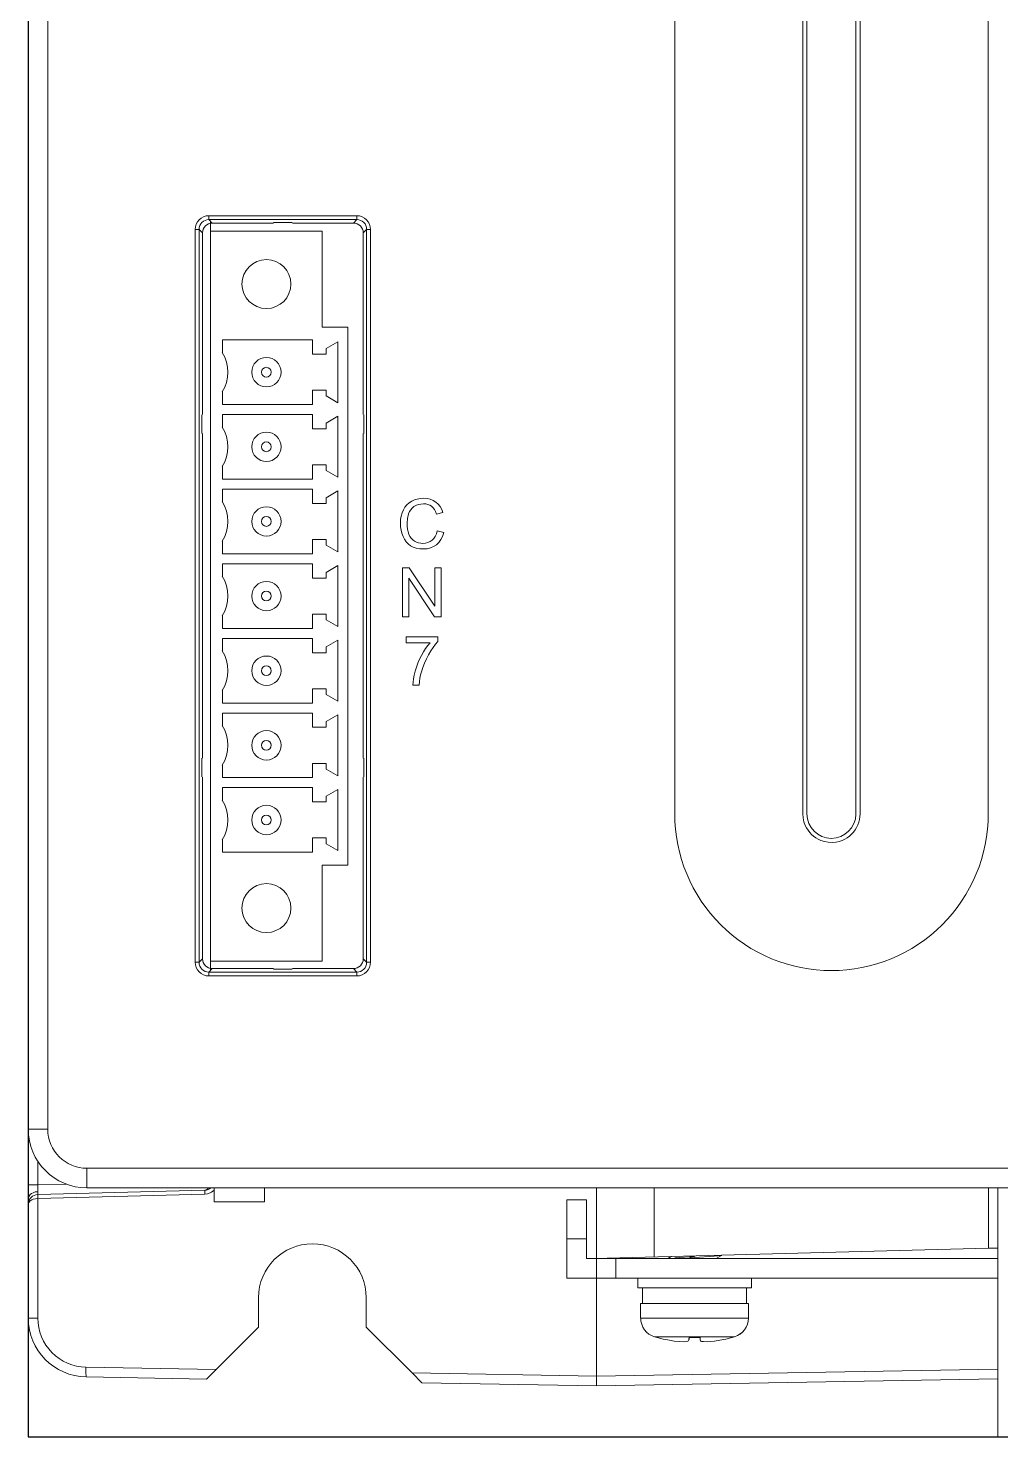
# Model space of a CAD drawing. Header units: millimetres. Extents: x 143 to 225, y 66 to 282.
# Drawn here: x 143 to 192.6, y 66.5 to 138.4 of the extents above; entities that cross this region are included whole.
import ezdxf
from ezdxf.enums import TextEntityAlignment as Align

# ---------------------------------------------------------------- set-up
doc = ezdxf.new("R2010")
doc.units = ezdxf.units.MM
for name, color, linetype, lineweight in [('EPLAN_Graphic', 240, 'Continuous', 50), ('EPLAN_Property', 1, 'Continuous', 25), ('EPLAN_Symbol', 7, 'Continuous', 25)]:
    doc.layers.add(name, color=color, linetype=linetype, lineweight=lineweight)
doc.styles.add('Tahoma', font='')
doc.styles.get('Tahoma').set_extended_font_data('Tahoma')

# ---------------------------------------------------------------- blocks, each defined once
blk = doc.blocks.new('EPLSYM_LibrarySPECIAL_Symbol12_Variant0_Placement8')
at = {"layer": 'EPLAN_Symbol', "ltscale": 4}
blk.add_lwpolyline([(0, -215.5), (82, -215.5), (82, 0), (0, 0)], close=True, dxfattribs=at)
at = {"layer": 'EPLAN_Property', "style": 'Tahoma'}
blk.add_attdef('Legend_Item', text='', height=1.625, dxfattribs=at).set_placement((0, -5.4), align=Align.BOTTOM_CENTER)

msp = doc.modelspace()

# ---------------------------------------------------------------- linework, layer by layer
at = {"layer": 'EPLAN_Graphic', "linetype": 'Continuous', "lineweight": 0, "ltscale": 32.669998}
for p, q in [((143, 82.201), (143, 247.617)), ((143.999, 247.617), (143.999, 82.201)), ((175.983, 98.287), (175.983, 225.123)), ((182.73, 225.123), (182.73, 98.287)), ((185.229, 98.287), (185.229, 225.123)), ((191.975, 225.123), (191.975, 98.287)), ((182.519, 224.534), (182.519, 98.838)), ((185.439, 98.838), (185.439, 224.536)), ((152.217, 128.807), (159.77, 128.807)), ((152.217, 128.807), (152.217, 128.608)), ((159.77, 128.807), (159.77, 128.608)), ((151.52, 128.11), (151.719, 128.11)), ((151.52, 90.712), (151.52, 128.11)), ((151.719, 128.11), (151.896, 127.934)), ((151.719, 90.712), (151.719, 128.11)), ((152.217, 128.608), (152.393, 128.432)), ((152.217, 128.608), (159.77, 128.608)), ((152.305, 128.52), (152.305, 128.02)), ((152.305, 90.279), (152.305, 128.52)), ((158.002, 128.02), (152.305, 128.02)), ((155.508, 128.432), (152.393, 128.432)), ((155.513, 128.462), (156.473, 128.462)), ((159.594, 128.432), (156.479, 128.432)), ((158.002, 128.02), (158.002, 123.123)), ((159.77, 128.608), (159.594, 128.432)), ((160.268, 128.11), (160.091, 127.934)), ((160.467, 128.11), (160.268, 128.11)), ((160.268, 128.11), (160.268, 90.713)), ((160.467, 128.11), (160.467, 90.712)), ((151.896, 127.934), (151.896, 118.657)), ((160.091, 118.657), (160.091, 127.934)), ((159.302, 123.123), (158.002, 123.123)), ((159.302, 95.677), (159.302, 123.123)), ((152.905, 122.473), (152.905, 121.833)), ((157.503, 122.473), (152.905, 122.473)), ((157.503, 122.473), (157.503, 121.743)), ((158.202, 122.035), (158.802, 122.381)), ((158.802, 119.268), (158.802, 122.381)), ((157.503, 121.743), (158.202, 121.743)), ((158.202, 121.743), (158.202, 122.035)), ((152.905, 119.814), (152.905, 119.175)), ((157.503, 119.904), (157.503, 119.175)), ((158.202, 119.904), (157.503, 119.904)), ((158.202, 119.615), (158.202, 119.904)), ((158.802, 119.268), (158.202, 119.615)), ((151.866, 117.692), (151.866, 118.652)), ((152.905, 119.175), (157.503, 119.175)), ((152.905, 118.665), (152.905, 118.025)), ((157.503, 118.665), (152.905, 118.665)), ((157.503, 118.665), (157.503, 117.935)), ((160.121, 118.652), (160.121, 117.692)), ((157.503, 117.935), (158.202, 117.935)), ((158.202, 118.227), (158.802, 118.573)), ((158.202, 117.935), (158.202, 118.227)), ((158.802, 115.46), (158.802, 118.573)), ((151.896, 117.687), (151.896, 101.136)), ((160.091, 101.136), (160.091, 117.687)), ((152.905, 116.006), (152.905, 115.367)), ((157.503, 116.096), (157.503, 115.367)), ((158.202, 116.096), (157.503, 116.096)), ((158.202, 115.806), (158.202, 116.096)), ((158.802, 115.46), (158.202, 115.806)), ((152.905, 115.367), (157.503, 115.367)), ((152.905, 114.857), (152.905, 114.217)), ((157.503, 114.857), (152.905, 114.857)), ((157.503, 114.857), (157.503, 114.127)), ((158.202, 114.419), (158.802, 114.765)), ((158.202, 114.127), (158.202, 114.419)), ((158.802, 111.652), (158.802, 114.765)), ((157.503, 114.127), (158.202, 114.127)), ((163.832, 113.584), (164.157, 113.661)), ((152.905, 112.198), (152.905, 111.559)), ((157.503, 112.288), (157.503, 111.559)), ((158.202, 112.288), (157.503, 112.288)), ((158.202, 111.998), (158.202, 112.288)), ((164.2, 112.64), (163.869, 112.723)), ((152.905, 111.559), (157.503, 111.559)), ((158.802, 111.652), (158.202, 111.998)), ((152.905, 111.049), (152.905, 110.409)), ((157.503, 111.049), (152.905, 111.049)), ((157.503, 111.049), (157.503, 110.319)), ((158.202, 110.611), (158.802, 110.957)), ((158.802, 107.844), (158.802, 110.957)), ((162.441, 110.848), (162.102, 110.848)), ((162.102, 110.848), (162.102, 108.349)), ((163.753, 108.886), (162.441, 110.848)), ((164.07, 110.848), (163.753, 110.848)), ((163.753, 110.848), (163.753, 108.886)), ((164.07, 108.349), (164.07, 110.848)), ((157.503, 110.319), (158.202, 110.319)), ((158.202, 110.319), (158.202, 110.611)), ((162.419, 110.313), (163.731, 108.349)), ((162.419, 108.349), (162.419, 110.313)), ((152.905, 108.39), (152.905, 107.751)), ((157.503, 108.48), (157.503, 107.751)), ((158.202, 108.48), (157.503, 108.48)), ((158.202, 108.19), (158.202, 108.48)), ((158.802, 107.844), (158.202, 108.19)), ((162.102, 108.349), (162.419, 108.349)), ((163.731, 108.349), (164.07, 108.349)), ((152.905, 107.751), (157.503, 107.751)), ((152.905, 107.241), (152.905, 106.601)), ((157.503, 107.241), (152.905, 107.241)), ((157.503, 107.241), (157.503, 106.511)), ((158.202, 106.803), (158.802, 107.149)), ((158.802, 104.036), (158.802, 107.149)), ((163.897, 107.317), (162.28, 107.317)), ((162.28, 107.317), (162.28, 107.022)), ((163.897, 107.078), (163.897, 107.317)), ((157.503, 106.511), (158.202, 106.511)), ((158.202, 106.511), (158.202, 106.803)), ((162.28, 107.022), (163.504, 107.022)), ((152.905, 104.582), (152.905, 103.942)), ((158.202, 104.672), (157.503, 104.672)), ((157.503, 104.672), (157.503, 103.942)), ((158.202, 104.382), (158.202, 104.672)), ((158.802, 104.036), (158.202, 104.382)), ((162.629, 104.851), (162.945, 104.851)), ((152.905, 103.942), (157.503, 103.942)), ((152.905, 103.433), (152.905, 102.793)), ((157.503, 103.433), (152.905, 103.433)), ((157.503, 103.433), (157.503, 102.703)), ((158.202, 102.995), (158.802, 103.341)), ((158.202, 102.703), (158.202, 102.995)), ((158.802, 100.228), (158.802, 103.341)), ((157.503, 102.703), (158.202, 102.703)), ((151.866, 100.171), (151.866, 101.131)), ((152.905, 100.774), (152.905, 100.134)), ((158.202, 100.864), (157.503, 100.864)), ((157.503, 100.864), (157.503, 100.134)), ((158.202, 100.574), (158.202, 100.864)), ((160.121, 101.131), (160.121, 100.171)), ((151.896, 100.166), (151.896, 90.889)), ((152.905, 100.134), (157.503, 100.134)), ((158.802, 100.228), (158.202, 100.574)), ((160.091, 90.889), (160.091, 100.166)), ((157.503, 99.625), (152.905, 99.625)), ((152.905, 99.625), (152.905, 98.985)), ((157.503, 99.625), (157.503, 98.895)), ((158.202, 99.187), (158.802, 99.533)), ((158.802, 96.42), (158.802, 99.533)), ((157.503, 98.895), (158.202, 98.895)), ((158.202, 98.895), (158.202, 99.187)), ((182.519, 98.838), (182.52, 98.287)), ((185.439, 98.495), (185.439, 98.838)), ((185.439, 98.287), (185.439, 98.495)), ((182.52, 98.287), (182.535, 98.08)), ((185.229, 98.274), (185.229, 98.287)), ((158.202, 97.056), (157.503, 97.056)), ((157.503, 97.056), (157.503, 96.326)), ((158.202, 96.766), (158.202, 97.056)), ((183.979, 97.038), (183.979, 97.038)), ((152.905, 96.966), (152.905, 96.326)), ((152.905, 96.326), (157.503, 96.326)), ((158.802, 96.42), (158.202, 96.766)), ((159.302, 95.677), (158.002, 95.677)), ((158.002, 90.779), (158.002, 95.677)), ((151.52, 90.712), (151.719, 90.712)), ((151.719, 90.712), (151.896, 90.889)), ((158.002, 90.779), (152.305, 90.779)), ((160.268, 90.713), (160.091, 90.889)), ((160.467, 90.712), (160.268, 90.712)), ((152.217, 90.215), (152.393, 90.391)), ((159.77, 90.215), (152.217, 90.215)), ((152.217, 90.016), (152.217, 90.215)), ((159.77, 90.016), (152.217, 90.016)), ((152.393, 90.391), (155.508, 90.391)), ((156.473, 90.361), (155.513, 90.361)), ((156.479, 90.391), (159.594, 90.391)), ((159.77, 90.215), (159.594, 90.391)), ((159.77, 90.016), (159.77, 90.215)), ((143.999, 82.201), (143, 82.201)), ((143.007, 81.944), (143.007, 79.361)), ((143.494, 79.361), (143.494, 80.558)), ((145.998, 80.202), (221.96, 80.202)), ((145.998, 80.202), (145.998, 79.203)), ((143.494, 79.361), (143.007, 79.361)), ((143.007, 72.555), (143.007, 79.361)), ((143.494, 79.361), (143.488, 79.008)), ((143.493, 78.862), (152.015, 79.085)), ((143.494, 79.361), (144.935, 79.399)), ((145.998, 79.203), (221.96, 79.203)), ((152.015, 79.085), (152.014, 78.953)), ((152.492, 78.498), (152.492, 79.203)), ((155.05, 78.498), (155.05, 79.203)), ((171.986, 79.203), (171.986, 75.597)), ((174.932, 75.674), (174.932, 79.203)), ((191.984, 79.203), (191.984, 76.121)), ((192.475, 79.203), (192.475, 66.502)), ((143.011, 78.699), (143.007, 78.655)), ((143.012, 78.405), (143.007, 78.362)), ((143.488, 79.008), (143.494, 78.862)), ((152.015, 78.885), (143.493, 78.662)), ((143.493, 78.662), (143.493, 78.862)), ((143.493, 72.555), (143.493, 78.662)), ((152.014, 78.953), (152.015, 78.885)), ((152.358, 78.985), (152.279, 78.944)), ((152.492, 78.498), (155.05, 78.498)), ((170.488, 78.596), (171.488, 78.596)), ((170.488, 74.598), (170.488, 78.596)), ((171.488, 78.596), (171.488, 75.598)), ((170.488, 76.597), (171.488, 76.597)), ((171.488, 75.598), (171.987, 75.598)), ((171.986, 75.597), (192.475, 75.597)), ((171.986, 75.597), (171.986, 74.598)), ((172.546, 75.612), (191.984, 76.121)), ((172.985, 75.597), (172.985, 74.598)), ((175.804, 75.697), (175.632, 75.597)), ((176.739, 75.683), (175.995, 75.634)), ((176.824, 75.688), (176.739, 75.683)), ((176.752, 75.633), (176.992, 75.647)), ((176.995, 75.697), (176.824, 75.688)), ((176.992, 75.647), (176.995, 75.647)), ((176.995, 75.647), (178, 75.711)), ((178.099, 75.597), (178.362, 75.75)), ((178.104, 75.598), (178.367, 75.751)), ((191.984, 76.121), (192.467, 76.134)), ((170.488, 74.598), (171.987, 74.598)), ((171.986, 74.598), (192.475, 74.598)), ((171.992, 74.598), (171.992, 69.602)), ((174.096, 74.598), (174.096, 74.098)), ((174.346, 74.098), (174.096, 74.098)), ((179.893, 74.098), (174.346, 74.098)), ((174.346, 74.098), (174.346, 73.299)), ((179.643, 74.098), (179.643, 73.299)), ((179.648, 74.1), (179.648, 73.3)), ((179.893, 74.598), (179.893, 74.098)), ((179.893, 74.1), (179.898, 74.1)), ((179.898, 74.599), (179.898, 74.1)), ((154.751, 73.6), (154.751, 72.101)), ((160.248, 72.101), (160.248, 73.6)), ((174.246, 73.299), (174.34, 73.299)), ((174.246, 72.56), (174.246, 73.299)), ((174.251, 73.3), (174.344, 73.3)), ((174.34, 73.299), (179.743, 73.299)), ((179.748, 73.3), (179.643, 73.3)), ((179.743, 72.56), (179.743, 73.299)), ((179.748, 72.561), (179.748, 73.3)), ((143.493, 72.555), (143.007, 72.555)), ((154.751, 72.101), (152.591, 69.941)), ((162.583, 69.766), (160.248, 72.101)), ((179.743, 72.56), (174.246, 72.56)), ((179.748, 72.561), (179.743, 72.561)), ((174.954, 71.604), (179.035, 71.604)), ((175.083, 71.566), (174.954, 71.604)), ((175.085, 71.566), (175.087, 71.57)), ((175.09, 71.567), (175.091, 71.569)), ((176.688, 71.395), (176.709, 71.424)), ((176.704, 71.424), (176.706, 71.444)), ((176.706, 71.444), (176.708, 71.478)), ((176.708, 71.479), (176.711, 71.52)), ((176.708, 71.478), (176.708, 71.479)), ((176.709, 71.426), (176.71, 71.438)), ((176.709, 71.424), (176.709, 71.426)), ((176.71, 71.445), (176.711, 71.451)), ((176.71, 71.443), (176.71, 71.445)), ((176.71, 71.438), (176.71, 71.443)), ((176.711, 71.52), (176.715, 71.559)), ((176.711, 71.451), (176.712, 71.465)), ((176.712, 71.465), (176.713, 71.479)), ((176.713, 71.481), (176.716, 71.513)), ((176.713, 71.48), (176.713, 71.481)), ((176.713, 71.479), (176.713, 71.48)), ((176.715, 71.57), (176.995, 71.565)), ((176.715, 71.559), (176.715, 71.57)), ((176.716, 71.521), (176.717, 71.532)), ((176.716, 71.513), (176.716, 71.521)), ((176.717, 71.532), (176.718, 71.551)), ((176.718, 71.551), (176.719, 71.56)), ((176.719, 71.56), (176.72, 71.57)), ((176.995, 71.565), (177.274, 71.57)), ((177.274, 71.57), (177.275, 71.55)), ((177.275, 71.55), (177.276, 71.54)), ((177.276, 71.54), (177.277, 71.531)), ((177.277, 71.531), (177.277, 71.529)), ((177.277, 71.529), (177.278, 71.516)), ((177.278, 71.516), (177.285, 71.424)), ((178.008, 71.381), (178.278, 71.424)), ((178.278, 71.424), (178.28, 71.425)), ((178.902, 71.57), (178.904, 71.566)), ((178.907, 71.566), (179.035, 71.604)), ((145.949, 70.057), (152.591, 69.941)), ((152.1, 69.45), (152.591, 69.941)), ((162.583, 69.766), (171.992, 69.602)), ((162.583, 69.766), (163.091, 69.258)), ((171.992, 69.602), (192.475, 69.96)), ((152.1, 69.45), (145.953, 69.557)), ((171.992, 69.102), (163.091, 69.258)), ((171.992, 69.102), (171.992, 69.602)), ((192.475, 69.46), (171.992, 69.102)), ((192.475, 66.502), (216.98, 66.929))]:
    msp.add_line(p, q, dxfattribs=at)
for points in [[(151.52, 128.11), (151.533, 128.246), (151.573, 128.377), (151.637, 128.498), (151.724, 128.603), (151.829, 128.69), (151.95, 128.754), (152.081, 128.794), (152.217, 128.807)], [(159.77, 128.807), (159.906, 128.794), (160.037, 128.755), (160.157, 128.69), (160.263, 128.604), (160.35, 128.498), (160.414, 128.377), (160.454, 128.246), (160.467, 128.11)], [(151.719, 128.11), (151.728, 128.207), (151.756, 128.301), (151.802, 128.388), (151.864, 128.463), (151.94, 128.525), (152.026, 128.571), (152.12, 128.599), (152.217, 128.608)], [(152.393, 128.432), (152.296, 128.422), (152.203, 128.394), (152.117, 128.348), (152.041, 128.286), (151.979, 128.211), (151.933, 128.125), (151.905, 128.031), (151.896, 127.934)], [(160.091, 127.934), (160.082, 128.031), (160.054, 128.125), (160.008, 128.211), (159.946, 128.286), (159.87, 128.348), (159.784, 128.394), (159.69, 128.422), (159.594, 128.432)], [(159.77, 128.608), (159.867, 128.599), (159.961, 128.571), (160.047, 128.525), (160.123, 128.463), (160.185, 128.388), (160.231, 128.301), (160.259, 128.208), (160.268, 128.11)], [(163.171, 114.389), (163.008, 114.379), (162.853, 114.35), (162.705, 114.303), (162.564, 114.237)], [(163.801, 114.197), (163.666, 114.28), (163.515, 114.34), (163.35, 114.376), (163.171, 114.389)], [(162.139, 113.795), (162.075, 113.644), (162.028, 113.48), (162, 113.304), (161.991, 113.115)], [(162.564, 114.237), (162.434, 114.153), (162.32, 114.051), (162.222, 113.932), (162.139, 113.795)], [(162.332, 113.117), (162.351, 113.36), (162.41, 113.596)], [(162.41, 113.596), (162.456, 113.707), (162.516, 113.805), (162.592, 113.892), (162.681, 113.968)], [(162.681, 113.968), (162.784, 114.028), (162.899, 114.071), (163.025, 114.097), (163.164, 114.106)], [(163.164, 114.106), (163.284, 114.098), (163.393, 114.074), (163.491, 114.035), (163.579, 113.98)], [(163.579, 113.98), (163.657, 113.909), (163.725, 113.819), (163.783, 113.711), (163.832, 113.584)], [(164.157, 113.661), (164.097, 113.824), (164.018, 113.967), (163.919, 114.092), (163.801, 114.197)], [(161.991, 113.115), (161.999, 112.939), (162.023, 112.769), (162.064, 112.604), (162.122, 112.445)], [(162.424, 112.56), (162.384, 112.684), (162.355, 112.818), (162.338, 112.962), (162.332, 113.117)], [(162.122, 112.445), (162.196, 112.299), (162.285, 112.17), (162.389, 112.06), (162.508, 111.968)], [(162.714, 112.205), (162.622, 112.271), (162.543, 112.352), (162.477, 112.448), (162.424, 112.56)], [(163.138, 112.088), (163.025, 112.095), (162.917, 112.117), (162.813, 112.154), (162.714, 112.205)], [(163.609, 112.248), (163.506, 112.177), (163.394, 112.127), (163.271, 112.097), (163.138, 112.088)], [(163.869, 112.723), (163.827, 112.575), (163.77, 112.446), (163.697, 112.337), (163.609, 112.248)], [(163.825, 112.018), (163.95, 112.137), (164.054, 112.28), (164.137, 112.448), (164.2, 112.64)], [(162.508, 111.968), (162.644, 111.897), (162.799, 111.846), (162.973, 111.815), (163.165, 111.805)], [(163.165, 111.805), (163.352, 111.818), (163.525, 111.857), (163.682, 111.924), (163.825, 112.018)], [(163.504, 107.022), (163.388, 106.882), (163.276, 106.726), (163.167, 106.554), (163.062, 106.368)], [(163.062, 105.538), (163.132, 105.759), (163.216, 105.976), (163.313, 106.191), (163.424, 106.403)], [(163.424, 106.403), (163.541, 106.603), (163.659, 106.782), (163.778, 106.94), (163.897, 107.078)], [(163.062, 106.368), (162.965, 106.172), (162.879, 105.973), (162.806, 105.77), (162.745, 105.563)], [(162.745, 105.563), (162.696, 105.362), (162.66, 105.176), (162.638, 105.005), (162.629, 104.851)], [(162.945, 104.851), (162.962, 105.034), (162.987, 105.209), (163.02, 105.377), (163.062, 105.538)], [(191.975, 98.287), (191.966, 97.896), (191.937, 97.505), (191.889, 97.115), (191.822, 96.728), (191.736, 96.344), (191.631, 95.965), (191.507, 95.591), (191.365, 95.224), (191.204, 94.864), (191.027, 94.512), (190.832, 94.17), (190.621, 93.837), (190.395, 93.516), (190.153, 93.206), (189.896, 92.909), (189.625, 92.625), (189.341, 92.355), (189.044, 92.1), (188.735, 91.859), (188.415, 91.634), (188.084, 91.425), (187.742, 91.232), (187.392, 91.056), (187.034, 90.898), (186.668, 90.757), (186.296, 90.634), (185.919, 90.53), (185.536, 90.444), (185.15, 90.377), (184.762, 90.33), (184.371, 90.301), (183.979, 90.291), (183.588, 90.301), (183.197, 90.33), (182.808, 90.377), (182.422, 90.444), (182.04, 90.53), (181.662, 90.634), (181.29, 90.757), (180.925, 90.898), (180.566, 91.056), (180.216, 91.232), (179.875, 91.425), (179.544, 91.634), (179.223, 91.859), (178.914, 92.1), (178.617, 92.355), (178.333, 92.625), (178.062, 92.909), (177.806, 93.206), (177.564, 93.516), (177.337, 93.837), (177.126, 94.17), (176.932, 94.512), (176.754, 94.864), (176.594, 95.224), (176.452, 95.591), (176.328, 95.965), (176.223, 96.344), (176.137, 96.728), (176.07, 97.115), (176.022, 97.505), (175.993, 97.896), (175.983, 98.287)], [(182.535, 98.08), (182.577, 97.883), (182.646, 97.694)], [(185.326, 97.725), (185.375, 97.86), (185.41, 98), (185.432, 98.143), (185.439, 98.287)], [(182.646, 97.694), (182.709, 97.569), (182.784, 97.45), (182.87, 97.339), (182.966, 97.237), (183.072, 97.145), (183.185, 97.063), (183.307, 96.992), (183.434, 96.933)], [(184.526, 96.934), (184.657, 96.995), (184.781, 97.068), (184.898, 97.153), (185.005, 97.25), (185.102, 97.356), (185.189, 97.471), (185.264, 97.595), (185.326, 97.725)], [(183.434, 96.933), (183.623, 96.872), (183.818, 96.836), (184.017, 96.828), (184.215, 96.847)], [(184.215, 96.847), (184.373, 96.882), (184.526, 96.934)], [(152.217, 90.016), (152.081, 90.029), (151.95, 90.068), (151.83, 90.133), (151.724, 90.219), (151.637, 90.325), (151.573, 90.446), (151.533, 90.577), (151.52, 90.712)], [(152.217, 90.215), (152.12, 90.224), (152.026, 90.252), (151.94, 90.298), (151.864, 90.36), (151.802, 90.435), (151.756, 90.522), (151.728, 90.615), (151.719, 90.712)], [(151.896, 90.889), (151.905, 90.792), (151.933, 90.698), (151.979, 90.612), (152.041, 90.537), (152.117, 90.475), (152.203, 90.429), (152.296, 90.401), (152.393, 90.391)], [(159.594, 90.391), (159.69, 90.401), (159.784, 90.429), (159.87, 90.475), (159.946, 90.537), (160.008, 90.612), (160.054, 90.698), (160.082, 90.792), (160.091, 90.889)], [(160.268, 90.713), (160.259, 90.615), (160.231, 90.522), (160.185, 90.435), (160.123, 90.36), (160.047, 90.298), (159.961, 90.252), (159.867, 90.224), (159.77, 90.215)], [(160.467, 90.712), (160.454, 90.577), (160.414, 90.446), (160.35, 90.325), (160.263, 90.22), (160.157, 90.133), (160.037, 90.068), (159.906, 90.029), (159.77, 90.016)], [(152.205, 79.202), (152.142, 79.134), (152.059, 79.091)], [(152.492, 79.09), (152.428, 79.033), (152.358, 78.985)], [(143.247, 78.956), (143.167, 78.914), (143.096, 78.857), (143.042, 78.784), (143.011, 78.699)], [(143.262, 78.623), (143.183, 78.59), (143.109, 78.544), (143.049, 78.482), (143.012, 78.405)], [(143.488, 79.008), (143.365, 78.994), (143.247, 78.956)], [(143.493, 78.662), (143.376, 78.651), (143.262, 78.623)], [(152.279, 78.944), (152.15, 78.902), (152.015, 78.885)], [(178, 75.711), (178.191, 75.728), (178.381, 75.756)], [(143.493, 72.555), (143.505, 72.313), (143.54, 72.073), (143.599, 71.838), (143.679, 71.609), (143.782, 71.389), (143.905, 71.18), (144.049, 70.985), (144.21, 70.804), (144.388, 70.639), (144.581, 70.493), (144.788, 70.366), (145.006, 70.259), (145.233, 70.174), (145.467, 70.112), (145.707, 70.073), (145.949, 70.057)], [(175.087, 71.57), (175.398, 71.49), (175.712, 71.424)], [(175.712, 71.424), (175.964, 71.384), (176.217, 71.357), (176.472, 71.351), (176.599, 71.364), (176.66, 71.382), (176.688, 71.397), (176.704, 71.424)], [(177.285, 71.424), (177.295, 71.403), (177.313, 71.389), (177.357, 71.372), (177.449, 71.356), (177.635, 71.35), (178.008, 71.381)], [(178.28, 71.425), (178.592, 71.49), (178.902, 71.57)], [(145.953, 69.557), (145.946, 69.807), (145.949, 70.057)]]:
    msp.add_lwpolyline(points, dxfattribs=at)
for centre, radius in [((155.154, 125.322), 1.249), ((155.154, 120.824), 0.75), ((155.154, 120.824), 0.25), ((155.154, 117.016), 0.75), ((155.154, 117.016), 0.25), ((155.154, 113.208), 0.75), ((155.154, 113.208), 0.25), ((155.154, 109.4), 0.75), ((155.154, 109.4), 0.25), ((155.154, 105.592), 0.75), ((155.154, 105.592), 0.25), ((155.154, 101.784), 0.75), ((155.154, 101.784), 0.25), ((155.154, 97.975), 0.75), ((155.154, 97.975), 0.25), ((155.154, 93.478), 1.249)]:
    msp.add_circle(centre, radius, dxfattribs=at)
for centre, radius, start, end in [((151.179, 120.824), 1.999, 329.66865, 30.33135), ((151.179, 117.016), 1.999, 329.66865, 30.33135), ((151.179, 113.208), 1.999, 329.66865, 30.33135), ((151.179, 109.4), 1.999, 329.66865, 30.33135), ((151.179, 105.592), 1.999, 329.66865, 30.33135), ((151.179, 101.784), 1.999, 329.66865, 30.33135), ((151.179, 97.975), 1.999, 329.66865, 30.33135), ((183.979, 98.287), 1.249, 180, 359.38056), ((145.998, 82.201), 2.998, 180, 270), ((145.998, 82.201), 1.999, 180, 270), ((152.002, 79.584), 0.5, 271.49998, 310.08335), ((143.507, 78.362), 0.5, 91.50542, 180.00154), ((157.499, 73.6), 2.749, 0.0025, 179.99727), ((146.005, 72.555), 2.998, 179.99987, 268.99983), ((175.246, 72.56), 0.999, 179.99989, 253.04212), ((178.744, 72.56), 0.999, 286.95765, 359.99989), ((178.748, 72.561), 0.999, 286.95765, 359.99989), ((176.999, 78.297), 6.996, 286.91782, 286.95765)]:
    msp.add_arc(centre, radius, start, end, dxfattribs=at)

# ---------------------------------------------------------------- block references
msp.add_blockref('EPLSYM_LibrarySPECIAL_Symbol12_Variant0_Placement8', (143, 282))

doc.saveas('drawing.dxf')
